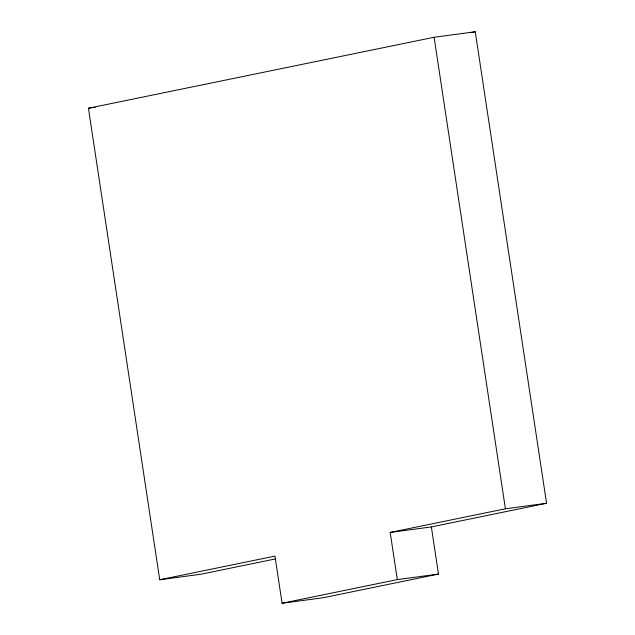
<?xml version="1.0" encoding="UTF-8"?>
<svg xmlns="http://www.w3.org/2000/svg" width="635" height="635" viewBox="0 0 635 635"><rect width="100%" height="100%" fill="white"/><g stroke="black" fill="none" stroke-linecap="round" stroke-linejoin="round"><path stroke-width="0.95" d="M88.432 108.236L434.102 37.267L475.258 31.75L546.568 503.269L431.348 526.923L390.184 532.44L397.32 579.596L282.091 603.25L274.963 556.101L159.742 579.755L88.432 108.236L91.369 107.839M470.408 32.75L475.258 31.75M390.184 532.44L505.412 508.786L546.568 503.269M275.455 558.927L200.898 574.231L159.742 579.755M431.348 526.923L438.475 574.072L323.255 597.733L282.091 603.25M93.329 107.577L95.29 107.315M397.32 579.596L438.475 574.072M434.102 37.267L505.412 508.786"/></g></svg>
